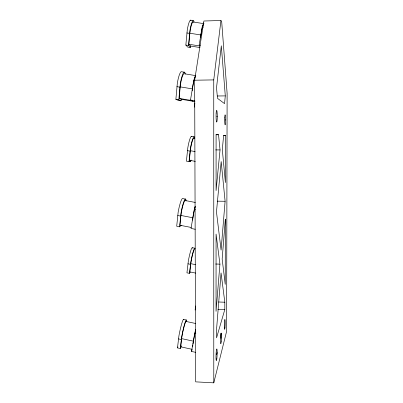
<?xml version="1.0" encoding="UTF-8"?>
<svg xmlns="http://www.w3.org/2000/svg" width="403" height="403" viewBox="0 0 403 403"><rect width="100%" height="100%" fill="white"/><g stroke="black" fill="none" stroke-linecap="round" stroke-linejoin="round"><path stroke-width="0.6" d="M220.985 338.364L220.99 333.331M224.803 309.58L224.819 302.22L221.056 272.922L216.562 329.286L216.562 337.835L224.803 309.58L217.947 309.318M225.504 135.514L225.418 182.594L222.31 149.533L223.645 135.312L225.504 135.514L223.67 135.519M181.506 99.022L181.048 100.805L178.181 100.322L175.879 99.35L177.335 83.199A12.951 2.363 -81.4 0 1 181.682 71.759L184.604 72.238M181.048 100.805L178.811 99.843L180.312 83.693A12.956 2.297 -81.3 0 1 185.274 74.097M193.017 101.274L181.138 99.264L179.224 98.413L180.151 86.862A11.42 2.025 -81.3 0 1 184.352 73.759L195.823 75.633M190.78 45.776L190.327 47.519L187.727 47.111L185.848 45.071L187.299 29.767A11.984 2.096 -82.3 0 1 191.047 20.407M219.932 264.136L216.048 311.348L216.068 234.052L219.932 264.136L215.625 264.02M225.101 201.268L221.086 250.107L216.466 211.928L221.187 161.548L225.101 201.268L217.192 201.168M190.327 47.519L188.508 45.494L189.994 30.18A11.989 2.045 -82.2 0 1 194.065 21.858M200.009 47.539L190.423 46.028L188.871 44.265L189.813 33.242A10.569 1.803 -82.2 0 1 193.465 22.2M185.687 199.137L182.846 198.598A12.473 1.808 -79 0 0 178.141 212.316L176.705 226.279L179.572 226.839L181.31 225.257M179.572 226.839L181.053 212.875A12.478 1.743 -79.1 0 1 184.151 200.855A12.478 1.743 -79.1 0 1 186.035 201.042M192.251 90.725L192.422 88.902L180.151 86.862M195.379 202.462L185.39 200.568A10.997 1.536 -79.1 0 0 183.153 204.613A10.997 1.536 -79.1 0 0 180.892 215.449L179.98 225.262L191.249 227.458M191.873 136.743A11.329 1.688 -80.1 0 0 187.828 147.664L186.403 161.155L189.012 161.628L190.785 161.195L191.062 160.031M200.679 37.414L200.916 34.965A10.589 1.607 -81.9 0 1 203.339 24.502M189.012 161.628L190.473 148.138A11.339 1.632 -80 0 1 192.982 138.32A11.339 1.632 -80 0 1 194.654 138.325M194.437 107.193L194.845 103.002M194.186 138.471A9.994 1.441 -80 0 0 192.312 141.06A9.994 1.441 -80 0 0 190.292 150.707L189.365 160.283L195.349 161.366M220.038 149.916L216.079 190.609L216.094 134.481L218.542 134.753L220.038 149.916L215.645 149.916M225.292 95.894L224.542 103.631L217.499 98.342L216.512 87.794L221.318 45.796L225.292 95.894L217.242 95.99M181.244 346.449L180.302 348.524L177.491 347.905L178.912 335.956A12.609 1.219 -78 0 1 181.723 323.69A12.609 1.219 -78 0 1 183.778 319.589M192.503 248.248A11.173 1.224 -78.6 0 0 190.821 250.5A11.173 1.224 -78.6 0 0 188.342 261.033L186.937 272.836L189.491 273.36L190.357 272M192.634 220.219L192.896 217.766A11.027 1.295 -79.1 0 1 194.498 209.323M180.302 348.524L181.763 336.576A12.619 1.159 -78 0 1 184.901 323.151A12.619 1.159 -78 0 1 186.624 321.186M192.317 349.371L180.7 346.817L181.602 338.611A11.123 1.018 -78 0 1 184.136 326.405A11.123 1.018 -78 0 1 186.221 321.599M189.491 273.36L190.931 261.557A11.183 1.174 -78.6 0 1 193.395 251.014A11.183 1.174 -78.6 0 1 195.027 248.747M194.568 249.497A9.853 1.033 -78.6 0 0 192.74 253.915A9.853 1.033 -78.6 0 0 190.755 263.673L189.838 271.899L195.712 273.098M213.786 382.85L213.751 79.905L220.95 20.498L203.883 21.011L194.654 80.212L195.656 381.853L213.786 382.85L226.612 331.342L227.121 93.415L221.736 22.281L220.95 20.498M195.123 310.093L195.641 305.927M192.684 346.444L192.836 345.27M192.982 344.102L193.354 341.175A11.148 0.796 -78.3 0 1 194.795 333.447M199.933 46.083L199.158 45.091L202.205 26.915L203.757 22.764M195.022 101.858L193.828 101.657L190.488 100.025L193.833 80.126L195.621 75.044M195.233 206.15L194.281 209.495L191.007 228.446L195.259 229.277M195.667 352.353L191.501 351.436L195.702 329.241M216.587 354.721L217.167 352.565M191.501 351.436L191.954 350.283M180.7 346.817L181.214 345.678M177.491 347.905L177.975 346.872M194.654 80.212L213.751 79.905M216.048 134.758L218.542 134.753M218.577 301.998L224.819 302.22M190.528 20.15L193.188 20.558M193.017 21.984L204.009 23.661M202.205 26.915L203.439 27.102M189.813 33.242L200.916 34.965M186.846 32.96L189.541 33.378M199.158 45.091L200.382 45.282M188.871 44.265L199.853 45.992M185.848 45.071L188.508 45.494M193.833 80.126L194.987 80.313M176.857 86.66L179.829 87.154M190.488 100.025L194.835 100.76M179.224 98.413L191.349 100.458M175.879 99.35L178.811 99.843M191.496 136.335L194.095 136.793M190.292 150.707L195.133 151.573M187.39 150.641L190.025 151.115M189.763 161.009L190.785 161.195M194.281 209.495L195.5 209.731M180.892 215.449L192.896 217.766M177.668 215.504L180.574 216.068M192.296 247.699L194.83 248.203M190.755 263.673L195.5 264.63M187.909 263.804L190.498 264.328M183.496 319.383L186.282 319.977M185.99 321.428L195.687 323.508M194.709 333.377L195.903 333.639M181.602 338.611L193.354 341.175M178.443 338.898L181.295 339.517M216.678 116.195L217.282 116.452M225.121 119.822L225.559 120.008M194.624 208.799A11.027 1.295 -79.1 0 1 195.143 206.84M194.916 332.873A11.148 0.796 -78.3 0 1 195.551 330.112M192.498 88.307A11.45 1.783 -81.1 0 1 194.055 80.308M194.72 78.137A11.45 1.783 -81.1 0 1 195.153 77.023M225.348 219.136L225.227 284.367L222.164 259.048L225.348 219.136M224.738 117.177A5.022 0.443 89.9 0 0 225.111 124.839A5.022 0.443 89.9 0 0 225.504 117.429A5.022 0.443 89.9 0 0 224.738 117.177M216.144 113.067A5.899 0.61 89.8 0 0 216.678 122.079A5.899 0.61 89.8 0 0 217.197 113.409A5.899 0.61 89.8 0 0 216.144 113.067M224.955 327.624A4.952 0.403 -88.3 0 0 224.975 319.493A4.952 0.403 -88.3 0 0 224.32 325.906A4.952 0.403 -88.3 0 0 224.955 327.624M216.869 358.393A5.854 0.544 -87.8 0 0 216.885 348.958A5.854 0.544 -87.8 0 0 215.998 356.867A5.854 0.544 -87.8 0 0 216.869 358.393M221.222 341.835A5.36 0.468 -88.1 0 0 221.237 333.105A5.36 0.468 -88.1 0 0 220.481 340.192A5.36 0.468 -88.1 0 0 221.222 341.835"/></g></svg>
